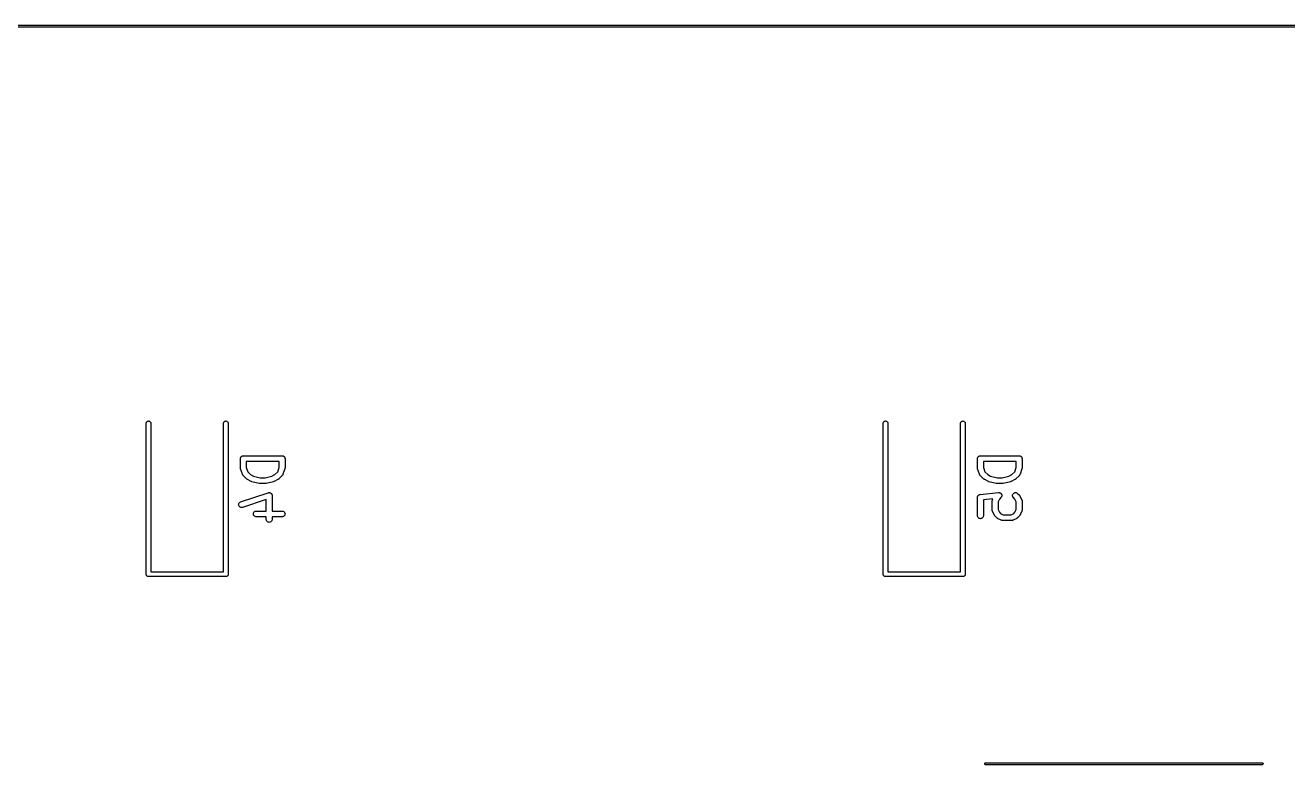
# Model space of a CAD drawing. Extents: x 74 to 208, y -150 to -40.
# Drawn here: x 144.25 to 176.88, y -58.76 to -39.66 of the extents above; entities that cross this region are included whole.
import ezdxf

# ---------------------------------------------------------------- set-up
doc = ezdxf.new("R2010")
doc.units = 0
doc.layers.add('BLACK', color=7, linetype='CONTINUOUS')

msp = doc.modelspace()

# ---------------------------------------------------------------- linework, layer by layer
at = {"layer": 'BLACK', "linetype": 'CONTINUOUS'}
for p, q in [((73.82, -39.6625), (207.168, -39.6625)), ((207.144, -39.7125), (73.8437, -39.7125)), ((147.372, -49.932), (147.376, -49.9207)), ((147.376, -49.9207), (147.381, -49.9103)), ((147.381, -49.9103), (147.389, -49.9011)), ((147.389, -49.9011), (147.398, -49.8936)), ((147.398, -49.8936), (147.408, -49.888)), ((147.408, -49.888), (147.419, -49.8846)), ((147.419, -49.8846), (147.431, -49.8835)), ((147.431, -49.8835), (147.443, -49.8846)), ((147.443, -49.8846), (147.454, -49.888)), ((147.454, -49.888), (147.465, -49.8936)), ((147.465, -49.8936), (147.474, -49.9011)), ((147.474, -49.9011), (147.481, -49.9103)), ((147.481, -49.9103), (147.487, -49.9207)), ((147.487, -49.9207), (147.49, -49.932)), ((149.372, -49.932), (149.376, -49.9207)), ((149.376, -49.9207), (149.381, -49.9103)), ((149.381, -49.9103), (149.389, -49.9011)), ((149.389, -49.9011), (149.398, -49.8936)), ((149.398, -49.8936), (149.408, -49.888)), ((149.408, -49.888), (149.419, -49.8846)), ((149.419, -49.8846), (149.431, -49.8835)), ((149.431, -49.8835), (149.443, -49.8846)), ((149.443, -49.8846), (149.454, -49.888)), ((149.454, -49.888), (149.465, -49.8936)), ((149.465, -49.8936), (149.474, -49.9011)), ((149.474, -49.9011), (149.481, -49.9103)), ((149.481, -49.9103), (149.487, -49.9207)), ((149.487, -49.9207), (149.49, -49.932)), ((166.422, -49.932), (166.426, -49.9207)), ((166.426, -49.9207), (166.431, -49.9103)), ((166.431, -49.9103), (166.439, -49.9011)), ((166.439, -49.9011), (166.448, -49.8936)), ((166.448, -49.8936), (166.458, -49.888)), ((166.458, -49.888), (166.469, -49.8846)), ((166.469, -49.8846), (166.481, -49.8835)), ((166.481, -49.8835), (166.493, -49.8846)), ((166.493, -49.8846), (166.504, -49.888)), ((166.504, -49.888), (166.515, -49.8936)), ((166.515, -49.8936), (166.524, -49.9011)), ((166.524, -49.9011), (166.531, -49.9103)), ((166.531, -49.9103), (166.537, -49.9207)), ((166.537, -49.9207), (166.54, -49.932)), ((168.422, -49.932), (168.426, -49.9207)), ((168.426, -49.9207), (168.431, -49.9103)), ((168.431, -49.9103), (168.439, -49.9011)), ((168.439, -49.9011), (168.448, -49.8936)), ((168.448, -49.8936), (168.458, -49.888)), ((168.458, -49.888), (168.469, -49.8846)), ((168.469, -49.8846), (168.481, -49.8835)), ((168.481, -49.8835), (168.493, -49.8846)), ((168.493, -49.8846), (168.504, -49.888)), ((168.504, -49.888), (168.515, -49.8936)), ((168.515, -49.8936), (168.524, -49.9011)), ((168.524, -49.9011), (168.531, -49.9103)), ((168.531, -49.9103), (168.537, -49.9207)), ((168.537, -49.9207), (168.54, -49.932)), ((147.371, -49.9408), (147.372, -49.932)), ((147.371, -53.8408), (147.371, -49.9408)), ((147.49, -49.932), (147.491, -49.9408)), ((147.491, -49.9408), (147.491, -53.7837)), ((149.371, -49.9408), (149.372, -49.932)), ((149.371, -53.7837), (149.371, -49.9408)), ((149.49, -49.932), (149.491, -49.9408)), ((149.491, -49.9408), (149.491, -53.8408)), ((166.421, -49.9408), (166.422, -49.932)), ((166.421, -53.8408), (166.421, -49.9408)), ((166.54, -49.932), (166.541, -49.9408)), ((166.541, -49.9408), (166.541, -53.7837)), ((168.421, -49.9408), (168.422, -49.932)), ((168.421, -53.7837), (168.421, -49.9408)), ((168.54, -49.932), (168.541, -49.9408)), ((168.541, -49.9408), (168.541, -53.8408)), ((149.809, -50.8476), (149.81, -50.8406)), ((149.809, -50.8546), (149.809, -50.8476)), ((149.809, -50.8551), (149.809, -50.8546)), ((149.809, -50.8557), (149.809, -50.8551)), ((149.809, -50.8551), (149.809, -50.8551)), ((149.809, -50.8551), (149.809, -50.8551)), ((149.809, -51.0938), (149.809, -50.8557)), ((149.81, -50.8401), (149.812, -50.8334)), ((149.81, -50.8403), (149.81, -50.8401)), ((149.81, -50.8406), (149.81, -50.8403)), ((149.812, -50.8334), (149.814, -50.8266)), ((149.814, -50.8266), (149.815, -50.8264)), ((149.815, -50.8261), (149.818, -50.8199)), ((149.815, -50.8264), (149.815, -50.8261)), ((149.818, -50.8199), (149.821, -50.8137)), ((149.821, -50.8137), (149.822, -50.8135)), ((149.822, -50.8133), (149.826, -50.8079)), ((149.822, -50.8135), (149.822, -50.8133)), ((149.826, -50.8079), (149.831, -50.8024)), ((149.831, -50.8021), (149.837, -50.7977)), ((149.831, -50.8023), (149.831, -50.8021)), ((149.831, -50.8024), (149.831, -50.8023)), ((149.837, -50.7977), (149.842, -50.7932)), ((149.842, -50.7931), (149.843, -50.7929)), ((149.842, -50.7932), (149.842, -50.7931)), ((149.843, -50.7929), (149.849, -50.7896)), ((149.849, -50.7896), (149.855, -50.7863)), ((149.855, -50.7862), (149.856, -50.7861)), ((149.855, -50.7863), (149.855, -50.7862)), ((149.856, -50.7861), (149.862, -50.7841)), ((149.862, -50.7841), (149.869, -50.7821)), ((149.869, -50.7821), (149.87, -50.782)), ((149.869, -50.7821), (149.869, -50.7821)), ((149.87, -50.782), (149.877, -50.7813)), ((149.877, -50.7813), (149.884, -50.7807)), ((149.884, -50.7807), (150.884, -50.7807)), ((150.884, -50.7807), (150.884, -50.7807)), ((150.884, -50.7807), (150.884, -50.7807)), ((150.884, -50.7807), (150.885, -50.7807)), ((150.884, -50.7807), (150.884, -50.7807)), ((150.885, -50.7807), (150.892, -50.7815)), ((150.892, -50.7815), (150.899, -50.7822)), ((150.899, -50.7822), (150.899, -50.7823)), ((150.899, -50.7823), (150.899, -50.7823)), ((150.899, -50.7823), (150.906, -50.7844)), ((150.906, -50.7844), (150.913, -50.7865)), ((150.913, -50.7865), (150.913, -50.7866)), ((150.913, -50.7866), (150.913, -50.7867)), ((150.913, -50.7867), (150.919, -50.7901)), ((150.919, -50.7901), (150.926, -50.7935)), ((150.926, -50.7935), (150.926, -50.7936)), ((150.926, -50.7936), (150.926, -50.7938)), ((150.926, -50.7938), (150.931, -50.7983)), ((150.931, -50.7983), (150.937, -50.8028)), ((150.937, -50.8028), (150.937, -50.803)), ((150.937, -50.803), (150.937, -50.8032)), ((150.937, -50.8032), (150.942, -50.8086)), ((150.942, -50.8086), (150.946, -50.8141)), ((150.946, -50.8141), (150.946, -50.8144)), ((150.946, -50.8144), (150.946, -50.8146)), ((150.946, -50.8146), (150.95, -50.8208)), ((150.95, -50.8208), (150.953, -50.8271)), ((150.953, -50.8271), (150.953, -50.8273)), ((150.953, -50.8273), (150.953, -50.8276)), ((150.953, -50.8276), (150.955, -50.8343)), ((150.955, -50.8343), (150.957, -50.8411)), ((150.957, -50.8411), (150.957, -50.8413)), ((150.957, -50.8413), (150.957, -50.8416)), ((150.957, -50.8416), (150.958, -50.8486)), ((150.958, -50.8486), (150.959, -50.8557)), ((150.959, -50.8557), (150.959, -51.0938)), ((168.859, -50.8476), (168.86, -50.8406)), ((168.859, -50.8546), (168.859, -50.8476)), ((168.859, -50.8551), (168.859, -50.8546)), ((168.859, -50.8557), (168.859, -50.8551)), ((168.859, -50.8551), (168.859, -50.8551)), ((168.859, -50.8551), (168.859, -50.8551)), ((168.859, -51.0938), (168.859, -50.8557)), ((168.86, -50.8401), (168.862, -50.8334)), ((168.86, -50.8403), (168.86, -50.8401)), ((168.86, -50.8406), (168.86, -50.8403)), ((168.862, -50.8334), (168.864, -50.8266)), ((168.864, -50.8266), (168.865, -50.8264)), ((168.865, -50.8261), (168.868, -50.8199)), ((168.865, -50.8264), (168.865, -50.8261)), ((168.868, -50.8199), (168.871, -50.8137)), ((168.871, -50.8137), (168.872, -50.8135)), ((168.872, -50.8133), (168.876, -50.8079)), ((168.872, -50.8135), (168.872, -50.8133)), ((168.876, -50.8079), (168.881, -50.8024)), ((168.881, -50.8021), (168.887, -50.7977)), ((168.881, -50.8023), (168.881, -50.8021)), ((168.881, -50.8024), (168.881, -50.8023)), ((168.887, -50.7977), (168.892, -50.7932)), ((168.892, -50.7931), (168.893, -50.7929)), ((168.892, -50.7932), (168.892, -50.7931)), ((168.893, -50.7929), (168.899, -50.7896)), ((168.899, -50.7896), (168.905, -50.7863)), ((168.905, -50.7862), (168.906, -50.7861)), ((168.905, -50.7863), (168.905, -50.7862)), ((168.906, -50.7861), (168.912, -50.7841)), ((168.912, -50.7841), (168.919, -50.7821)), ((168.919, -50.7821), (168.92, -50.782)), ((168.919, -50.7821), (168.919, -50.7821)), ((168.92, -50.782), (168.927, -50.7813)), ((168.927, -50.7813), (168.934, -50.7807)), ((168.934, -50.7807), (169.934, -50.7807)), ((169.934, -50.7807), (169.934, -50.7807)), ((169.934, -50.7807), (169.934, -50.7807)), ((169.934, -50.7807), (169.935, -50.7807)), ((169.934, -50.7807), (169.934, -50.7807)), ((169.935, -50.7807), (169.942, -50.7815)), ((169.942, -50.7815), (169.949, -50.7822)), ((169.949, -50.7822), (169.949, -50.7823)), ((169.949, -50.7823), (169.949, -50.7823)), ((169.949, -50.7823), (169.956, -50.7844)), ((169.956, -50.7844), (169.963, -50.7865)), ((169.963, -50.7865), (169.963, -50.7866)), ((169.963, -50.7866), (169.963, -50.7867)), ((169.963, -50.7867), (169.969, -50.7901)), ((169.969, -50.7901), (169.976, -50.7935)), ((169.976, -50.7935), (169.976, -50.7936)), ((169.976, -50.7936), (169.976, -50.7938)), ((169.976, -50.7938), (169.981, -50.7983)), ((169.981, -50.7983), (169.987, -50.8028)), ((169.987, -50.8028), (169.987, -50.803)), ((169.987, -50.803), (169.987, -50.8032)), ((169.987, -50.8032), (169.992, -50.8086)), ((169.992, -50.8086), (169.996, -50.8141)), ((169.996, -50.8141), (169.996, -50.8144)), ((169.996, -50.8144), (169.996, -50.8146)), ((169.996, -50.8146), (170, -50.8208)), ((170, -50.8208), (170.003, -50.8271)), ((170.003, -50.8271), (170.003, -50.8273)), ((170.003, -50.8273), (170.003, -50.8276)), ((170.003, -50.8276), (170.005, -50.8343)), ((170.005, -50.8343), (170.007, -50.8411)), ((170.007, -50.8411), (170.007, -50.8413)), ((170.007, -50.8413), (170.007, -50.8416)), ((170.007, -50.8416), (170.008, -50.8486)), ((170.008, -50.8486), (170.009, -50.8557)), ((170.009, -50.8557), (170.009, -51.0938)), ((149.809, -51.0979), (149.809, -51.0938)), ((149.809, -51.1022), (149.809, -51.0979)), ((149.81, -51.1052), (149.809, -51.1022)), ((149.81, -51.1083), (149.81, -51.1052)), ((149.811, -51.1123), (149.81, -51.1083)), ((149.812, -51.1165), (149.811, -51.1123)), ((149.812, -51.1175), (149.812, -51.1165)), ((149.86, -51.2603), (149.812, -51.1175)), ((149.959, -50.9307), (149.959, -51.0816)), ((150.809, -50.9307), (149.959, -50.9307)), ((149.959, -51.0816), (149.997, -51.1961)), ((149.997, -51.1961), (150.071, -51.2702)), ((150.696, -51.2702), (150.77, -51.1961)), ((150.77, -51.1961), (150.809, -51.0816)), ((150.809, -51.0816), (150.809, -50.9307)), ((150.955, -51.1175), (150.907, -51.2603)), ((150.956, -51.1134), (150.955, -51.1175)), ((150.957, -51.1093), (150.956, -51.1134)), ((150.958, -51.1032), (150.957, -51.1062)), ((150.957, -51.1062), (150.957, -51.1093)), ((150.959, -51.0948), (150.958, -51.099)), ((150.958, -51.099), (150.958, -51.1032)), ((150.959, -51.0938), (150.959, -51.0948)), ((168.859, -51.0979), (168.859, -51.0938)), ((168.859, -51.1022), (168.859, -51.0979)), ((168.86, -51.1052), (168.859, -51.1022)), ((168.86, -51.1083), (168.86, -51.1052)), ((168.861, -51.1123), (168.86, -51.1083)), ((168.862, -51.1165), (168.861, -51.1123)), ((168.862, -51.1175), (168.862, -51.1165)), ((168.91, -51.2603), (168.862, -51.1175)), ((169.009, -50.9307), (169.009, -51.0816)), ((169.859, -50.9307), (169.009, -50.9307)), ((169.009, -51.0816), (169.047, -51.1961)), ((169.047, -51.1961), (169.121, -51.2702)), ((169.746, -51.2702), (169.82, -51.1961)), ((169.82, -51.1961), (169.859, -51.0816)), ((169.859, -51.0816), (169.859, -50.9307)), ((170.005, -51.1175), (169.957, -51.2603)), ((170.006, -51.1134), (170.005, -51.1175)), ((170.007, -51.1093), (170.006, -51.1134)), ((170.008, -51.1032), (170.007, -51.1062)), ((170.007, -51.1062), (170.007, -51.1093)), ((170.009, -51.0948), (170.008, -51.099)), ((170.008, -51.099), (170.008, -51.1032)), ((170.009, -51.0938), (170.009, -51.0948)), ((149.861, -51.2623), (149.86, -51.2603)), ((149.862, -51.2645), (149.861, -51.2623)), ((149.864, -51.269), (149.862, -51.2645)), ((149.866, -51.2737), (149.864, -51.269)), ((149.867, -51.2755), (149.866, -51.2737)), ((149.868, -51.2775), (149.867, -51.2755)), ((149.872, -51.2815), (149.868, -51.2775)), ((149.875, -51.2856), (149.872, -51.2815)), ((149.876, -51.2872), (149.875, -51.2856)), ((149.877, -51.2889), (149.876, -51.2872)), ((149.878, -51.2896), (149.877, -51.2889)), ((149.973, -51.3849), (149.878, -51.2896)), ((149.977, -51.3876), (149.973, -51.3849)), ((149.98, -51.3905), (149.977, -51.3876)), ((149.982, -51.3922), (149.98, -51.3905)), ((149.985, -51.3942), (149.982, -51.3922)), ((149.988, -51.3962), (149.985, -51.3942)), ((149.992, -51.3985), (149.988, -51.3962)), ((149.993, -51.3989), (149.992, -51.3985)), ((150.088, -51.4465), (149.993, -51.3989)), ((150.071, -51.2702), (150.148, -51.3087)), ((150.089, -51.4467), (150.088, -51.4465)), ((150.089, -51.4469), (150.089, -51.4467)), ((150.095, -51.4493), (150.089, -51.4469)), ((150.102, -51.4518), (150.095, -51.4493)), ((150.103, -51.452), (150.102, -51.4518)), ((150.102, -51.4518), (150.102, -51.4518)), ((150.104, -51.4522), (150.103, -51.452)), ((150.294, -51.4998), (150.104, -51.4522)), ((150.148, -51.3087), (150.321, -51.3521)), ((150.295, -51.5), (150.294, -51.4998)), ((150.297, -51.5004), (150.295, -51.5)), ((150.303, -51.5011), (150.297, -51.5004)), ((150.308, -51.502), (150.303, -51.5011)), ((150.31, -51.5019), (150.308, -51.502)), ((150.311, -51.5021), (150.31, -51.5019)), ((150.312, -51.5021), (150.311, -51.5021)), ((150.455, -51.5021), (150.312, -51.5021)), ((150.321, -51.3521), (150.446, -51.3521)), ((150.446, -51.3521), (150.619, -51.3087)), ((150.456, -51.502), (150.455, -51.5021)), ((150.458, -51.502), (150.456, -51.502)), ((150.464, -51.5012), (150.458, -51.502)), ((150.47, -51.5007), (150.464, -51.5012)), ((150.471, -51.5003), (150.47, -51.5007)), ((150.472, -51.5001), (150.471, -51.5003)), ((150.473, -51.4998), (150.472, -51.5001)), ((150.664, -51.4522), (150.473, -51.4998)), ((150.619, -51.3087), (150.696, -51.2702)), ((150.671, -51.4497), (150.664, -51.4521)), ((150.664, -51.4521), (150.664, -51.4521)), ((150.664, -51.4521), (150.664, -51.4522)), ((150.678, -51.4473), (150.671, -51.4497)), ((150.679, -51.4465), (150.678, -51.447)), ((150.678, -51.447), (150.678, -51.4471)), ((150.678, -51.4471), (150.678, -51.4473)), ((150.774, -51.3989), (150.679, -51.4465)), ((150.778, -51.3967), (150.774, -51.3989)), ((150.782, -51.3947), (150.778, -51.3967)), ((150.784, -51.3928), (150.782, -51.3947)), ((150.787, -51.3911), (150.784, -51.3928)), ((150.79, -51.3882), (150.787, -51.3911)), ((150.793, -51.3856), (150.79, -51.3882)), ((150.794, -51.3849), (150.793, -51.3856)), ((150.889, -51.2896), (150.794, -51.3849)), ((150.89, -51.2879), (150.889, -51.2896)), ((150.892, -51.2864), (150.89, -51.2879)), ((150.895, -51.2823), (150.892, -51.2864)), ((150.898, -51.2783), (150.895, -51.2823)), ((150.899, -51.2764), (150.898, -51.2783)), ((150.901, -51.2746), (150.899, -51.2764)), ((150.903, -51.2699), (150.901, -51.2746)), ((150.905, -51.2654), (150.903, -51.2699)), ((150.906, -51.2633), (150.905, -51.2654)), ((150.907, -51.2613), (150.906, -51.2633)), ((150.907, -51.2603), (150.907, -51.2613)), ((168.911, -51.2623), (168.91, -51.2603)), ((168.912, -51.2645), (168.911, -51.2623)), ((168.914, -51.269), (168.912, -51.2645)), ((168.916, -51.2737), (168.914, -51.269)), ((168.917, -51.2755), (168.916, -51.2737)), ((168.918, -51.2775), (168.917, -51.2755)), ((168.922, -51.2815), (168.918, -51.2775)), ((168.925, -51.2856), (168.922, -51.2815)), ((168.926, -51.2872), (168.925, -51.2856)), ((168.927, -51.2889), (168.926, -51.2872)), ((168.928, -51.2896), (168.927, -51.2889)), ((169.023, -51.3849), (168.928, -51.2896)), ((169.027, -51.3876), (169.023, -51.3849)), ((169.03, -51.3905), (169.027, -51.3876)), ((169.032, -51.3922), (169.03, -51.3905)), ((169.035, -51.3942), (169.032, -51.3922)), ((169.038, -51.3962), (169.035, -51.3942)), ((169.042, -51.3985), (169.038, -51.3962)), ((169.043, -51.3989), (169.042, -51.3985)), ((169.138, -51.4465), (169.043, -51.3989)), ((169.121, -51.2702), (169.198, -51.3087)), ((169.139, -51.4467), (169.138, -51.4465)), ((169.139, -51.4469), (169.139, -51.4467)), ((169.145, -51.4493), (169.139, -51.4469)), ((169.152, -51.4518), (169.145, -51.4493)), ((169.153, -51.452), (169.152, -51.4518)), ((169.152, -51.4518), (169.152, -51.4518)), ((169.154, -51.4522), (169.153, -51.452)), ((169.344, -51.4998), (169.154, -51.4522)), ((169.198, -51.3087), (169.371, -51.3521)), ((169.345, -51.5), (169.344, -51.4998)), ((169.347, -51.5004), (169.345, -51.5)), ((169.353, -51.5011), (169.347, -51.5004)), ((169.358, -51.502), (169.353, -51.5011)), ((169.36, -51.5019), (169.358, -51.502)), ((169.361, -51.5021), (169.36, -51.5019)), ((169.362, -51.5021), (169.361, -51.5021)), ((169.505, -51.5021), (169.362, -51.5021)), ((169.371, -51.3521), (169.496, -51.3521)), ((169.496, -51.3521), (169.669, -51.3087)), ((169.506, -51.502), (169.505, -51.5021)), ((169.508, -51.502), (169.506, -51.502)), ((169.514, -51.5012), (169.508, -51.502)), ((169.52, -51.5007), (169.514, -51.5012)), ((169.521, -51.5003), (169.52, -51.5007)), ((169.522, -51.5001), (169.521, -51.5003)), ((169.523, -51.4998), (169.522, -51.5001)), ((169.714, -51.4522), (169.523, -51.4998)), ((169.669, -51.3087), (169.746, -51.2702)), ((169.721, -51.4497), (169.714, -51.4521)), ((169.714, -51.4521), (169.714, -51.4521)), ((169.714, -51.4521), (169.714, -51.4522)), ((169.728, -51.4473), (169.721, -51.4497)), ((169.729, -51.4465), (169.728, -51.447)), ((169.728, -51.447), (169.728, -51.4471)), ((169.728, -51.4471), (169.728, -51.4473)), ((169.824, -51.3989), (169.729, -51.4465)), ((169.828, -51.3967), (169.824, -51.3989)), ((169.832, -51.3947), (169.828, -51.3967)), ((169.834, -51.3928), (169.832, -51.3947)), ((169.837, -51.3911), (169.834, -51.3928)), ((169.84, -51.3882), (169.837, -51.3911)), ((169.843, -51.3856), (169.84, -51.3882)), ((169.844, -51.3849), (169.843, -51.3856)), ((169.939, -51.2896), (169.844, -51.3849)), ((169.94, -51.2879), (169.939, -51.2896)), ((169.942, -51.2864), (169.94, -51.2879)), ((169.945, -51.2823), (169.942, -51.2864)), ((169.948, -51.2783), (169.945, -51.2823)), ((169.949, -51.2764), (169.948, -51.2783)), ((169.951, -51.2746), (169.949, -51.2764)), ((169.953, -51.2699), (169.951, -51.2746)), ((169.955, -51.2654), (169.953, -51.2699)), ((169.956, -51.2633), (169.955, -51.2654)), ((169.957, -51.2613), (169.956, -51.2633)), ((169.957, -51.2603), (169.957, -51.2613)), ((149.812, -51.975), (150.527, -51.7369)), ((150.527, -51.7369), (150.528, -51.7366)), ((150.528, -51.7366), (150.532, -51.7356)), ((150.532, -51.7356), (150.536, -51.7344)), ((150.536, -51.7344), (150.539, -51.7341)), ((150.539, -51.7341), (150.542, -51.7335)), ((150.542, -51.7335), (150.546, -51.7334)), ((150.546, -51.7334), (150.551, -51.733)), ((150.551, -51.733), (150.554, -51.7333)), ((150.554, -51.7333), (150.557, -51.7333)), ((150.557, -51.7333), (150.561, -51.7341)), ((150.561, -51.7341), (150.565, -51.7346)), ((150.565, -51.7346), (150.568, -51.7354)), ((150.568, -51.7354), (150.571, -51.7359)), ((150.571, -51.7359), (150.575, -51.7376)), ((150.575, -51.7376), (150.579, -51.7389)), ((150.579, -51.7389), (150.582, -51.7403)), ((150.582, -51.7403), (150.585, -51.7413)), ((150.585, -51.7413), (150.588, -51.7437)), ((150.588, -51.7437), (150.592, -51.7459)), ((150.592, -51.7459), (150.594, -51.7477)), ((150.594, -51.7477), (150.597, -51.7492)), ((150.597, -51.7492), (150.6, -51.7523)), ((150.6, -51.7523), (150.604, -51.7552)), ((150.604, -51.7552), (150.605, -51.7574)), ((150.605, -51.7574), (150.607, -51.7594)), ((150.607, -51.7594), (150.61, -51.7631)), ((150.61, -51.7631), (150.613, -51.7665)), ((150.613, -51.7665), (150.614, -51.7691)), ((150.614, -51.7691), (150.616, -51.7714)), ((150.616, -51.7714), (150.618, -51.7755)), ((150.618, -51.7755), (150.62, -51.7795)), ((150.62, -51.7795), (150.62, -51.7822)), ((150.62, -51.7822), (150.622, -51.7848)), ((150.622, -51.7848), (150.623, -51.7892)), ((150.623, -51.7892), (150.624, -51.7935)), ((150.624, -51.7935), (150.624, -51.7963)), ((150.624, -51.7963), (150.625, -51.7991)), ((150.625, -51.7991), (150.625, -51.8036)), ((150.625, -51.8036), (150.625, -51.808)), ((150.625, -51.808), (150.625, -52.2092)), ((168.859, -51.848), (168.86, -51.844)), ((168.859, -51.8513), (168.859, -51.848)), ((168.859, -51.8546), (168.859, -51.8513)), ((168.859, -51.8557), (168.859, -51.8546)), ((168.859, -52.3318), (168.859, -51.8557)), ((168.86, -51.8401), (168.861, -51.8369)), ((168.86, -51.844), (168.86, -51.8401)), ((168.861, -51.8369), (168.862, -51.8336)), ((168.862, -51.8336), (168.863, -51.8299)), ((168.863, -51.8299), (168.865, -51.8261)), ((168.865, -51.8261), (168.866, -51.8232)), ((168.866, -51.8232), (168.868, -51.8201)), ((168.868, -51.8201), (168.87, -51.8168)), ((168.87, -51.8168), (168.872, -51.8133)), ((168.872, -51.8133), (168.874, -51.8107)), ((168.874, -51.8107), (168.876, -51.808)), ((168.876, -51.808), (168.879, -51.8051)), ((168.879, -51.8051), (168.881, -51.8021)), ((168.881, -51.8021), (168.884, -51.8)), ((168.884, -51.8), (168.886, -51.7976)), ((168.886, -51.7976), (168.889, -51.7954)), ((168.889, -51.7954), (168.893, -51.7929)), ((168.893, -51.7929), (168.896, -51.7914)), ((168.896, -51.7914), (168.898, -51.7895)), ((168.898, -51.7895), (168.902, -51.788)), ((168.902, -51.788), (168.906, -51.7861)), ((168.906, -51.7861), (168.909, -51.7852)), ((168.909, -51.7852), (168.912, -51.7839)), ((168.912, -51.7839), (168.916, -51.7831)), ((168.916, -51.7831), (168.92, -51.782)), ((168.92, -51.782), (168.923, -51.7817)), ((168.923, -51.7817), (168.926, -51.781)), ((168.926, -51.781), (169.402, -51.7334)), ((169.402, -51.7334), (169.403, -51.7333)), ((169.403, -51.7333), (169.407, -51.7334)), ((169.407, -51.7334), (169.411, -51.733)), ((169.411, -51.733), (169.414, -51.7334)), ((169.414, -51.7334), (169.418, -51.7335)), ((169.418, -51.7335), (169.422, -51.7342)), ((169.422, -51.7342), (169.425, -51.7346)), ((169.463, -51.8611), (169.424, -51.9001)), ((169.425, -51.7346), (169.429, -51.7357)), ((169.429, -51.7357), (169.432, -51.7365)), ((169.432, -51.7365), (169.436, -51.7379)), ((169.436, -51.7379), (169.439, -51.739)), ((169.439, -51.739), (169.442, -51.7408)), ((169.442, -51.7408), (169.446, -51.7422)), ((169.446, -51.7422), (169.449, -51.7443)), ((169.449, -51.7443), (169.452, -51.746)), ((169.452, -51.746), (169.455, -51.7484)), ((169.455, -51.7484), (169.458, -51.7505)), ((169.458, -51.7505), (169.46, -51.7531)), ((169.46, -51.7531), (169.463, -51.7554)), ((169.463, -51.7554), (169.466, -51.7583)), ((169.465, -51.8583), (169.463, -51.8611)), ((169.468, -51.8557), (169.465, -51.8583)), ((169.466, -51.7583), (169.468, -51.7609)), ((169.468, -51.7609), (169.47, -51.7639)), ((169.47, -51.8526), (169.468, -51.8557)), ((169.47, -51.7639), (169.472, -51.7667)), ((169.472, -51.8498), (169.47, -51.8526)), ((169.472, -51.7667), (169.474, -51.77)), ((169.474, -51.8466), (169.472, -51.8498)), ((169.474, -51.77), (169.476, -51.7732)), ((169.476, -51.8436), (169.474, -51.8466)), ((169.476, -51.7732), (169.478, -51.7765)), ((169.477, -51.8401), (169.476, -51.8436)), ((169.479, -51.8369), (169.477, -51.8401)), ((169.478, -51.7765), (169.479, -51.7797)), ((169.479, -51.7797), (169.48, -51.7833)), ((169.48, -51.8334), (169.479, -51.8369)), ((169.48, -51.7833), (169.482, -51.7867)), ((169.482, -51.8301), (169.48, -51.8334)), ((169.482, -51.7867), (169.482, -51.7903)), ((169.482, -51.7903), (169.483, -51.7937)), ((169.483, -51.8229), (169.482, -51.8264)), ((169.482, -51.8264), (169.482, -51.8301)), ((169.483, -51.7937), (169.484, -51.7974)), ((169.484, -51.8193), (169.483, -51.8229)), ((169.484, -51.7974), (169.484, -51.8011)), ((169.484, -51.8011), (169.484, -51.8047)), ((169.484, -51.8047), (169.485, -51.8083)), ((169.485, -51.8083), (169.484, -51.812)), ((169.484, -51.812), (169.484, -51.8157)), ((169.484, -51.8157), (169.484, -51.8193)), ((169.763, -51.8072), (169.765, -51.7927)), ((169.765, -51.8218), (169.763, -51.8072)), ((169.765, -51.7927), (169.769, -51.7787)), ((169.769, -51.8359), (169.765, -51.8218)), ((169.769, -51.7787), (169.776, -51.7659)), ((169.775, -51.8489), (169.769, -51.8359)), ((169.785, -51.8603), (169.775, -51.8489)), ((169.776, -51.7659), (169.786, -51.7546)), ((169.785, -51.8611), (169.785, -51.8603)), ((169.824, -51.9001), (169.785, -51.8611)), ((169.786, -51.7546), (169.797, -51.7454)), ((169.797, -51.7454), (169.81, -51.7386)), ((169.81, -51.7386), (169.824, -51.7344)), ((169.824, -51.7344), (169.839, -51.733)), ((169.839, -51.733), (169.853, -51.7345)), ((169.853, -51.7345), (169.867, -51.7388)), ((169.867, -51.7388), (169.88, -51.7457)), ((169.88, -51.7457), (169.891, -51.755)), ((169.891, -51.755), (169.939, -51.8026)), ((169.939, -51.8026), (169.94, -51.8034)), ((169.94, -51.8034), (169.942, -51.8067)), ((169.942, -51.8067), (169.945, -51.8097)), ((169.945, -51.8097), (169.947, -51.8124)), ((169.947, -51.8124), (169.949, -51.8148)), ((169.949, -51.8148), (169.951, -51.8185)), ((169.951, -51.8185), (169.953, -51.8221)), ((169.953, -51.8221), (170.001, -51.9174)), ((149.761, -52.0404), (149.764, -52.026)), ((149.762, -52.0551), (149.761, -52.0404)), ((149.765, -52.0693), (149.762, -52.0551)), ((149.764, -52.026), (149.769, -52.0124)), ((149.771, -52.0828), (149.765, -52.0693)), ((149.769, -52.0124), (149.777, -52)), ((149.779, -52.0948), (149.771, -52.0828)), ((149.777, -52), (149.787, -51.9894)), ((149.789, -52.1049), (149.779, -52.0948)), ((149.787, -51.9894), (149.799, -51.9809)), ((149.802, -52.1129), (149.789, -52.1049)), ((149.799, -51.9809), (149.812, -51.975)), ((149.815, -52.1182), (149.802, -52.1129)), ((149.83, -52.1209), (149.815, -52.1182)), ((149.844, -52.1207), (149.83, -52.1209)), ((149.859, -52.1176), (149.844, -52.1207)), ((149.86, -52.1173), (149.859, -52.1176)), ((150.475, -51.9121), (149.86, -52.1173)), ((150.202, -52.2107), (150.217, -52.2092)), ((150.217, -52.2092), (150.475, -52.2092)), ((150.475, -52.2092), (150.475, -51.9121)), ((150.625, -52.2092), (150.884, -52.2092)), ((150.884, -52.2092), (150.885, -52.2092)), ((150.885, -52.2092), (150.899, -52.2109)), ((169.257, -51.8987), (169.009, -51.9235)), ((169.009, -51.9235), (169.009, -52.3318)), ((169.24, -51.9454), (169.241, -51.9404)), ((169.24, -51.9476), (169.24, -51.9454)), ((169.24, -51.9498), (169.24, -51.9476)), ((169.24, -51.9509), (169.24, -51.9498)), ((169.24, -52.189), (169.24, -51.9509)), ((169.24, -52.1912), (169.24, -52.189)), ((169.24, -52.1934), (169.24, -52.1912)), ((169.241, -52.1984), (169.24, -52.1934)), ((169.241, -51.9353), (169.242, -51.9332)), ((169.241, -51.9404), (169.241, -51.9353)), ((169.241, -52.2036), (169.241, -52.1984)), ((169.242, -52.2057), (169.241, -52.2036)), ((169.242, -51.931), (169.244, -51.9262)), ((169.242, -51.9332), (169.242, -51.931)), ((169.242, -52.2078), (169.242, -52.2057)), ((169.244, -52.2127), (169.242, -52.2078)), ((169.244, -51.9262), (169.246, -51.9213)), ((169.246, -51.9213), (169.247, -51.9194)), ((169.247, -51.9194), (169.248, -51.9174)), ((169.248, -51.9174), (169.257, -51.8987)), ((169.424, -51.9001), (169.39, -51.9686)), ((169.39, -51.9686), (169.39, -52.1713)), ((169.39, -52.1713), (169.424, -52.2398)), ((169.859, -51.9686), (169.824, -51.9001)), ((169.824, -52.2398), (169.859, -52.1713)), ((169.859, -52.1713), (169.859, -51.9686)), ((170.001, -51.9174), (170.001, -51.9183)), ((170.001, -51.9183), (170.002, -51.9204)), ((170.002, -51.9204), (170.003, -51.9223)), ((170.003, -51.9223), (170.004, -51.9272)), ((170.004, -51.9272), (170.006, -51.932)), ((170.006, -52.2089), (170.004, -52.2137)), ((170.006, -51.932), (170.007, -51.9342)), ((170.007, -52.2046), (170.006, -52.2067)), ((170.006, -52.2067), (170.006, -52.2089)), ((170.007, -51.9342), (170.007, -51.9363)), ((170.007, -51.9363), (170.008, -51.9414)), ((170.008, -52.1995), (170.007, -52.2046)), ((170.008, -51.9414), (170.009, -51.9465)), ((170.009, -51.9465), (170.008, -51.9487)), ((170.008, -51.9487), (170.009, -51.9509)), ((170.009, -52.19), (170.008, -52.1922)), ((170.008, -52.1922), (170.008, -52.1944)), ((170.008, -52.1944), (170.008, -52.1995)), ((170.009, -51.9509), (170.009, -52.189)), ((170.009, -52.189), (170.009, -52.19)), ((150.142, -52.2837), (150.143, -52.2691)), ((150.143, -52.2983), (150.142, -52.2837)), ((150.143, -52.2691), (150.148, -52.2552)), ((150.147, -52.3123), (150.143, -52.2983)), ((150.154, -52.3253), (150.147, -52.3123)), ((150.148, -52.2552), (150.155, -52.2423)), ((150.163, -52.3367), (150.154, -52.3253)), ((150.155, -52.2423), (150.164, -52.231)), ((150.175, -52.3461), (150.163, -52.3367)), ((150.164, -52.231), (150.175, -52.2218)), ((150.175, -52.2218), (150.188, -52.2149)), ((150.187, -52.3532), (150.175, -52.3461)), ((150.201, -52.3576), (150.187, -52.3532)), ((150.188, -52.2149), (150.202, -52.2107)), ((150.216, -52.3592), (150.201, -52.3576)), ((150.217, -52.3592), (150.216, -52.3592)), ((150.475, -52.3592), (150.217, -52.3592)), ((150.475, -52.4271), (150.475, -52.3592)), ((150.477, -52.4417), (150.475, -52.4271)), ((150.481, -52.4557), (150.477, -52.4417)), ((150.488, -52.4686), (150.481, -52.4557)), ((150.497, -52.4799), (150.488, -52.4686)), ((150.508, -52.4893), (150.497, -52.4799)), ((150.521, -52.4962), (150.508, -52.4893)), ((150.535, -52.5006), (150.521, -52.4962)), ((150.55, -52.5021), (150.535, -52.5006)), ((150.564, -52.5008), (150.55, -52.5021)), ((150.578, -52.4966), (150.564, -52.5008)), ((150.591, -52.4898), (150.578, -52.4966)), ((150.603, -52.4807), (150.591, -52.4898)), ((150.612, -52.4695), (150.603, -52.4807)), ((150.619, -52.4566), (150.612, -52.4695)), ((150.624, -52.4427), (150.619, -52.4566)), ((150.625, -52.4281), (150.624, -52.4427)), ((150.884, -52.3592), (150.625, -52.3592)), ((150.625, -52.3592), (150.625, -52.4271)), ((150.625, -52.4271), (150.625, -52.4281)), ((150.898, -52.3578), (150.884, -52.3592)), ((150.912, -52.3536), (150.898, -52.3578)), ((150.899, -52.2109), (150.913, -52.2153)), ((150.925, -52.3467), (150.912, -52.3536)), ((150.913, -52.2153), (150.926, -52.2223)), ((150.936, -52.3374), (150.925, -52.3467)), ((150.926, -52.2223), (150.937, -52.2318)), ((150.946, -52.3262), (150.936, -52.3374)), ((150.937, -52.2318), (150.946, -52.2432)), ((150.946, -52.2432), (150.953, -52.2561)), ((150.953, -52.3133), (150.946, -52.3262)), ((150.953, -52.2561), (150.957, -52.2702)), ((150.957, -52.2993), (150.953, -52.3133)), ((150.957, -52.2702), (150.959, -52.2847)), ((150.959, -52.2847), (150.957, -52.2993)), ((168.86, -52.3464), (168.859, -52.3318)), ((168.864, -52.3604), (168.86, -52.3464)), ((168.871, -52.3733), (168.864, -52.3604)), ((168.88, -52.3847), (168.871, -52.3733)), ((168.892, -52.394), (168.88, -52.3847)), ((168.905, -52.401), (168.892, -52.394)), ((168.919, -52.4053), (168.905, -52.401)), ((168.933, -52.4068), (168.919, -52.4053)), ((168.948, -52.4055), (168.933, -52.4068)), ((168.962, -52.4014), (168.948, -52.4055)), ((168.975, -52.3946), (168.962, -52.4014)), ((168.986, -52.3854), (168.975, -52.3946)), ((168.996, -52.3742), (168.986, -52.3854)), ((169.003, -52.3614), (168.996, -52.3742)), ((169.007, -52.3474), (169.003, -52.3614)), ((169.009, -52.3329), (169.007, -52.3474)), ((169.009, -52.3318), (169.009, -52.3329)), ((169.245, -52.2176), (169.244, -52.2127)), ((169.246, -52.2195), (169.245, -52.2176)), ((169.247, -52.2216), (169.246, -52.2195)), ((169.248, -52.2225), (169.247, -52.2216)), ((169.295, -52.3178), (169.248, -52.2225)), ((169.297, -52.3213), (169.295, -52.3178)), ((169.299, -52.3251), (169.297, -52.3213)), ((169.301, -52.3275), (169.299, -52.3251)), ((169.303, -52.3302), (169.301, -52.3275)), ((169.306, -52.3332), (169.303, -52.3302)), ((169.308, -52.3365), (169.306, -52.3332)), ((169.309, -52.3373), (169.308, -52.3365)), ((169.357, -52.3849), (169.309, -52.3373)), ((169.36, -52.3876), (169.357, -52.3849)), ((169.363, -52.3905), (169.36, -52.3876)), ((169.366, -52.3922), (169.363, -52.3905)), ((169.368, -52.3942), (169.366, -52.3922)), ((169.372, -52.3962), (169.368, -52.3942)), ((169.375, -52.3985), (169.372, -52.3962)), ((169.376, -52.3989), (169.375, -52.3985)), ((169.472, -52.4465), (169.376, -52.3989)), ((169.424, -52.2398), (169.454, -52.2702)), ((169.454, -52.2702), (169.523, -52.3045)), ((169.474, -52.4473), (169.472, -52.4465)), ((169.476, -52.4484), (169.474, -52.4473)), ((169.48, -52.4499), (169.476, -52.4484)), ((169.485, -52.4518), (169.48, -52.4499)), ((169.487, -52.4522), (169.485, -52.4518)), ((169.489, -52.4528), (169.487, -52.4522)), ((169.495, -52.4534), (169.489, -52.4528)), ((169.5, -52.4543), (169.495, -52.4534)), ((169.502, -52.4542), (169.5, -52.4543)), ((169.504, -52.4545), (169.502, -52.4542)), ((169.505, -52.4545), (169.504, -52.4545)), ((169.743, -52.4545), (169.505, -52.4545)), ((169.523, -52.3045), (169.725, -52.3045)), ((169.725, -52.3045), (169.794, -52.2702)), ((169.745, -52.4542), (169.743, -52.4545)), ((169.748, -52.4543), (169.745, -52.4542)), ((169.753, -52.4535), (169.748, -52.4543)), ((169.758, -52.453), (169.753, -52.4535)), ((169.76, -52.4524), (169.758, -52.453)), ((169.762, -52.4521), (169.76, -52.4524)), ((169.767, -52.4503), (169.762, -52.4521)), ((169.772, -52.4488), (169.767, -52.4503)), ((169.774, -52.4478), (169.772, -52.4488)), ((169.776, -52.447), (169.774, -52.4478)), ((169.777, -52.4465), (169.776, -52.447)), ((169.872, -52.3989), (169.777, -52.4465)), ((169.794, -52.2702), (169.824, -52.2398)), ((169.876, -52.3967), (169.872, -52.3989)), ((169.879, -52.3947), (169.876, -52.3967)), ((169.882, -52.3928), (169.879, -52.3947)), ((169.884, -52.3911), (169.882, -52.3928)), ((169.887, -52.3882), (169.884, -52.3911)), ((169.891, -52.3856), (169.887, -52.3882)), ((169.939, -52.3373), (169.891, -52.3849)), ((169.891, -52.3849), (169.891, -52.3856)), ((169.942, -52.334), (169.939, -52.3373)), ((169.945, -52.331), (169.942, -52.334)), ((169.946, -52.3284), (169.945, -52.331)), ((169.948, -52.3259), (169.946, -52.3284)), ((169.95, -52.3222), (169.948, -52.3259)), ((169.953, -52.3187), (169.95, -52.3222)), ((170.001, -52.2225), (169.953, -52.3178)), ((169.953, -52.3178), (169.953, -52.3187)), ((170.002, -52.2205), (170.001, -52.2225)), ((170.003, -52.2185), (170.002, -52.2205)), ((170.004, -52.2137), (170.003, -52.2185)), ((147.371, -53.8438), (147.371, -53.8408)), ((147.491, -53.7837), (149.371, -53.7837)), ((149.491, -53.8408), (149.492, -53.8438)), ((166.421, -53.8438), (166.421, -53.8408)), ((166.541, -53.7837), (168.421, -53.7837)), ((168.541, -53.8408), (168.542, -53.8438)), ((147.372, -53.8555), (147.371, -53.8438)), ((147.376, -53.8668), (147.372, -53.8555)), ((147.381, -53.8772), (147.376, -53.8668)), ((147.389, -53.8864), (147.381, -53.8772)), ((147.398, -53.8939), (147.389, -53.8864)), ((147.408, -53.8995), (147.398, -53.8939)), ((147.419, -53.9029), (147.408, -53.8995)), ((147.431, -53.904), (147.419, -53.9029)), ((147.434, -53.9037), (147.431, -53.904)), ((149.428, -53.9037), (147.434, -53.9037)), ((149.431, -53.904), (149.428, -53.9037)), ((149.434, -53.9037), (149.431, -53.904)), ((149.443, -53.9029), (149.434, -53.9037)), ((149.434, -53.9037), (149.434, -53.9037)), ((149.454, -53.8995), (149.443, -53.9029)), ((149.465, -53.8939), (149.454, -53.8995)), ((149.474, -53.8864), (149.465, -53.8939)), ((149.481, -53.8772), (149.474, -53.8864)), ((149.487, -53.8668), (149.481, -53.8772)), ((149.49, -53.8555), (149.487, -53.8668)), ((149.492, -53.8438), (149.49, -53.8555)), ((166.422, -53.8555), (166.421, -53.8438)), ((166.426, -53.8668), (166.422, -53.8555)), ((166.431, -53.8772), (166.426, -53.8668)), ((166.439, -53.8864), (166.431, -53.8772)), ((166.448, -53.8939), (166.439, -53.8864)), ((166.458, -53.8995), (166.448, -53.8939)), ((166.469, -53.9029), (166.458, -53.8995)), ((166.481, -53.904), (166.469, -53.9029)), ((166.484, -53.9037), (166.481, -53.904)), ((168.478, -53.9037), (166.484, -53.9037)), ((168.481, -53.904), (168.478, -53.9037)), ((168.484, -53.9037), (168.481, -53.904)), ((168.493, -53.9029), (168.484, -53.9037)), ((168.484, -53.9037), (168.484, -53.9037)), ((168.504, -53.8995), (168.493, -53.9029)), ((168.515, -53.8939), (168.504, -53.8995)), ((168.524, -53.8864), (168.515, -53.8939)), ((168.531, -53.8772), (168.524, -53.8864)), ((168.537, -53.8668), (168.531, -53.8772)), ((168.54, -53.8555), (168.537, -53.8668)), ((168.542, -53.8438), (168.54, -53.8555)), ((169.044, -58.7326), (169.046, -58.7279)), ((169.044, -58.7375), (169.044, -58.7326)), ((169.046, -58.7279), (169.048, -58.7235)), ((169.048, -58.7235), (169.051, -58.7197)), ((169.051, -58.7197), (169.055, -58.7166)), ((169.055, -58.7166), (169.059, -58.7143)), ((169.059, -58.7143), (169.064, -58.7129)), ((169.064, -58.7129), (169.068, -58.7125)), ((169.068, -58.7125), (176.214, -58.7125)), ((176.214, -58.7125), (176.217, -58.7129)), ((176.217, -58.7129), (176.222, -58.7143)), ((176.222, -58.7143), (176.226, -58.7166)), ((176.226, -58.7166), (176.23, -58.7197)), ((176.23, -58.7197), (176.233, -58.7235)), ((176.233, -58.7235), (176.236, -58.7279)), ((176.236, -58.7279), (176.237, -58.7326)), ((176.237, -58.7326), (176.238, -58.7375)), ((169.044, -58.7424), (169.044, -58.7375)), ((169.046, -58.7471), (169.044, -58.7424)), ((169.048, -58.7515), (169.046, -58.7471)), ((169.051, -58.7553), (169.048, -58.7515)), ((169.055, -58.7584), (169.051, -58.7553)), ((169.059, -58.7607), (169.055, -58.7584)), ((169.064, -58.7621), (169.059, -58.7607)), ((169.068, -58.7625), (169.064, -58.7621)), ((176.214, -58.7625), (169.068, -58.7625)), ((176.217, -58.7621), (176.214, -58.7625)), ((176.222, -58.7607), (176.217, -58.7621)), ((176.226, -58.7584), (176.222, -58.7607)), ((176.23, -58.7553), (176.226, -58.7584)), ((176.233, -58.7515), (176.23, -58.7553)), ((176.236, -58.7471), (176.233, -58.7515)), ((176.237, -58.7424), (176.236, -58.7471)), ((176.238, -58.7375), (176.237, -58.7424))]:
    msp.add_line(p, q, dxfattribs=at)

doc.saveas('drawing.dxf')
